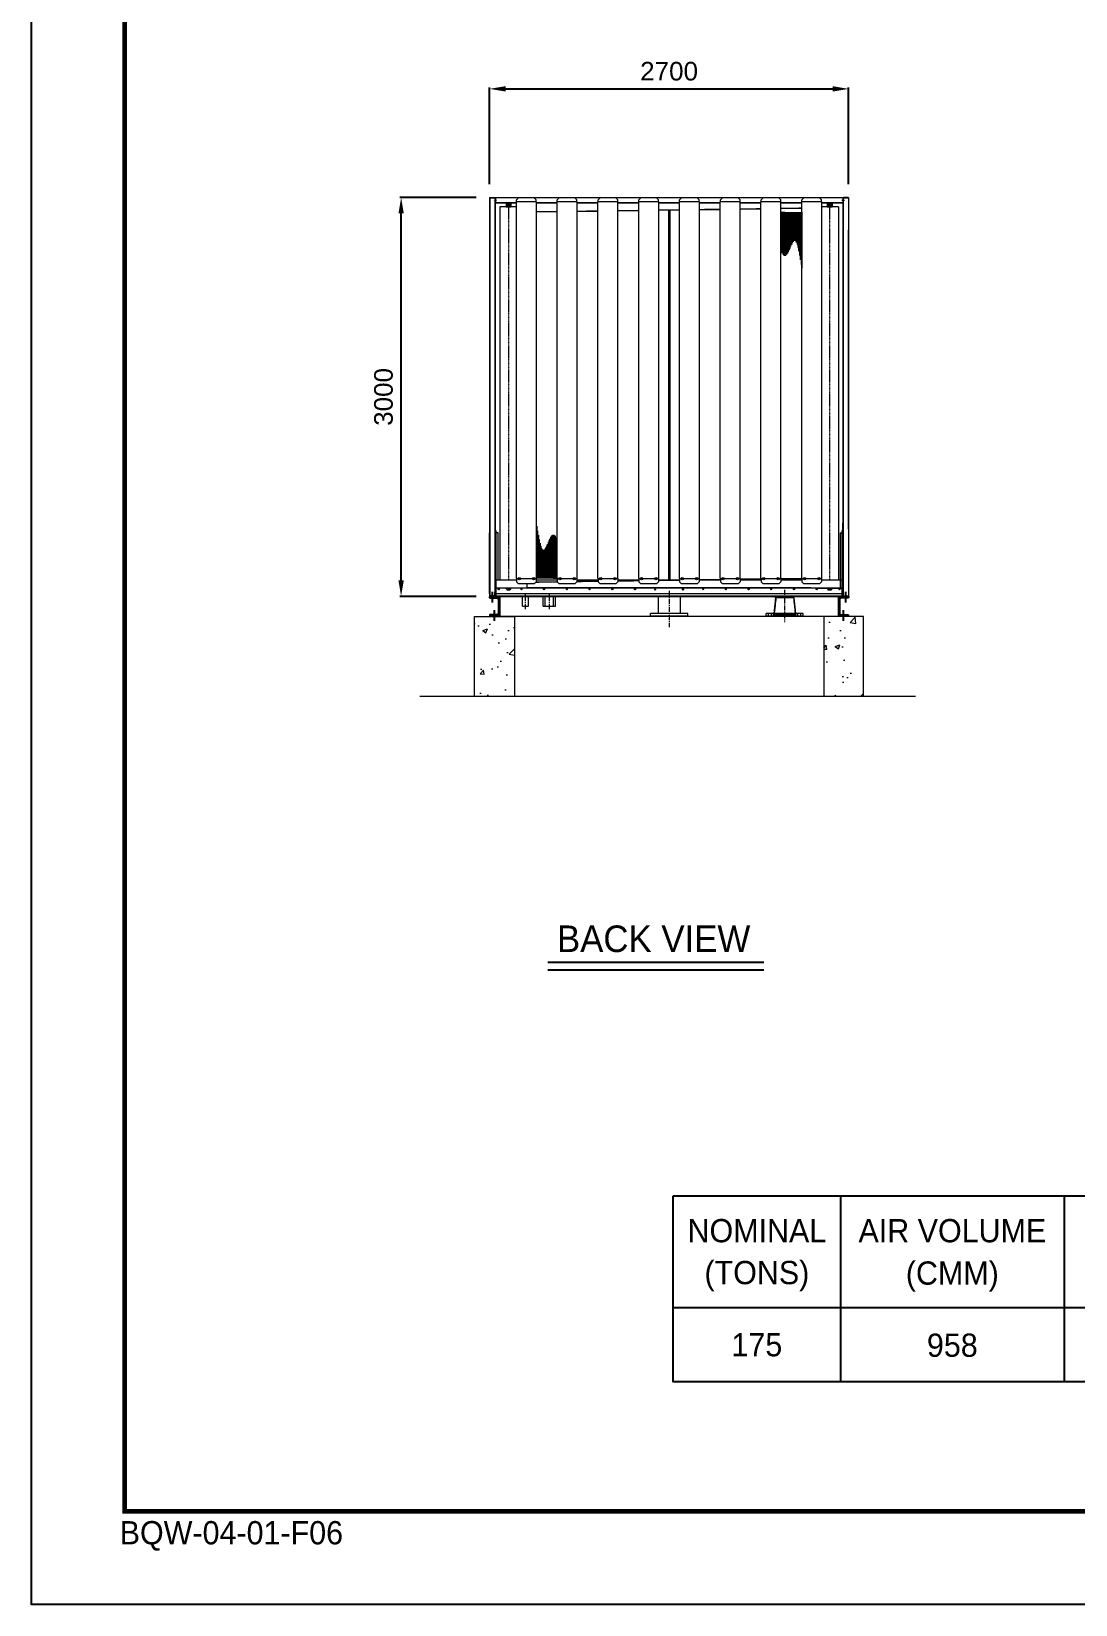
# Model space of a CAD drawing. Header units: millimetres. Extents: x -662372 to 32037, y -140374 to 23117.
# Drawn here: x 2629 to 10480, y 2322 to 14154 of the extents above; entities that cross this region are included whole.
import ezdxf
from ezdxf.enums import TextEntityAlignment as Align

# ---------------------------------------------------------------- set-up
doc = ezdxf.new("R2010")
doc.units = ezdxf.units.MM
for name, pattern in [('CENTER', [2, 1.25, -0.25, 0.25, -0.25]), ('CENTERX2', [4, 2.5, -0.5, 0.5, -0.5]), ('DASHED', [15, 12, -3]), ('HIDDEN', [0.375, 0.25, -0.125])]:
    doc.linetypes.add(name, pattern=pattern)
for name, color, linetype in [('center', 1, 'CENTER'), ('냉각탑_box', 1, 'Continuous'), ('냉각탑_form', 1, 'Continuous'), ('냉각탑_text', 3, 'Continuous'), ('냉각탑_기초', 23, 'Continuous')]:
    doc.layers.add(name, color=color, linetype=linetype)
doc.styles.get("Standard").update_dxf_attribs({"font": 'arial.ttf'})
doc.styles.add('돋움', font='Dotum.ttf')
doc.dimstyles.new('1.40', dxfattribs={"dimscale": 20, "dimtxt": 1.5, "dimasz": 1, "dimexe": 0.5, "dimexo": 0.5, "dimgap": 0.5, "dimtad": 1, "dimdec": 0, "dimzin": 0, "dimdsep": 46, "dimtxsty": 'Standard', "dimcen": 0, "dimclrd": 2, "dimclre": 2, "dimclrt": 3, "dimadec": 0, "dimazin": 0, "dimtfac": 1, "dimtdec": 0, "dimtmove": 0, "dimatfit": 0, "dimfxl": 1, "dimtolj": 1, "dimtzin": 0, "dimlwd": -1, "dimlwe": -1, "dimarcsym": 0})

# ---------------------------------------------------------------- blocks, each defined once
blk = doc.blocks.new('*D216')
at = {"color": 2, "transparency": 16777216}
for p, q in [((5974, 12905), (5399, 12905)), ((5409, 10025), (5409, 12785)), ((5974, 9905), (5399, 9905))]:
    blk.add_line(p, q, dxfattribs=at)
for points in [[(5389, 12785), (5429, 12785), (5409, 12905)], [(5389, 10025), (5429, 10025), (5409, 9905)]]:
    blk.add_solid(points, dxfattribs=at)
at = {"layer": 'Defpoints', "color": 0, "transparency": 16777216}
for p in [(5409, 12905), (6074, 12905), (6074, 9905)]:
    blk.add_point(p, dxfattribs=at)
at = {"color": 3, "lineweight": 5, "transparency": 16777216, "insert": (5277, 11405), "char_height": 140, "attachment_point": 5, "rotation": 90}
blk.add_mtext('\\A1;3000', dxfattribs=at)
blk = doc.blocks.new('*D217')
at = {"color": 2, "transparency": 16777216}
for p, q in [((6074, 13005), (6074, 13732)), ((8774, 13005), (8774, 13732)), ((6194, 13722), (8654, 13722))]:
    blk.add_line(p, q, dxfattribs=at)
for points in [[(6194, 13742), (6194, 13702), (6074, 13722)], [(8654, 13742), (8654, 13702), (8774, 13722)]]:
    blk.add_solid(points, dxfattribs=at)
at = {"layer": 'Defpoints', "color": 0, "transparency": 16777216}
for p in [(8774, 13722), (6074, 12905), (8774, 12905)]:
    blk.add_point(p, dxfattribs=at)
at = {"color": 3, "lineweight": 5, "transparency": 16777216, "insert": (7424, 13854), "char_height": 140, "attachment_point": 5}
blk.add_mtext('\\A1;2700', dxfattribs=at)
blk = doc.blocks.new('3')
at = {"lineweight": 20}
for p, q in [((6074, 12905), (6074, 9905)), ((6074, 12905), (8774, 12905)), ((6076, 12903), (6076, 9907)), ((6076, 12903), (6114, 12903)), ((6114, 12903), (6114, 12875)), ((6116, 9905), (6116, 12905)), ((8730, 12903), (6118, 12903)), ((6118, 12903), (6118, 12867)), ((6277, 12887), (6292, 12902)), ((6410, 12902), (6292, 12902)), ((6425, 12887), (6410, 12902)), ((6583, 12887), (6598, 12902)), ((6716, 12902), (6598, 12902)), ((6731, 12887), (6716, 12902)), ((6890, 12887), (6905, 12902)), ((7023, 12902), (6905, 12902)), ((7038, 12887), (7023, 12902)), ((7197, 12887), (7212, 12902)), ((7330, 12902), (7212, 12902)), ((7345, 12887), (7330, 12902)), ((7503, 12887), (7518, 12902)), ((7636, 12902), (7518, 12902)), ((7651, 12887), (7636, 12902)), ((7810, 12887), (7825, 12902)), ((7943, 12902), (7825, 12902)), ((7958, 12887), (7943, 12902)), ((8116, 12887), (8131, 12902)), ((8249, 12902), (8131, 12902)), ((8264, 12887), (8249, 12902)), ((8423, 12887), (8438, 12902)), ((8556, 12902), (8438, 12902)), ((8571, 12887), (8556, 12902)), ((8730, 12903), (8730, 12867)), ((8732, 12905), (8732, 9905)), ((8772, 12903), (8734, 12903)), ((8734, 12903), (8734, 12875)), ((8772, 12903), (8772, 9907)), ((8774, 12905), (8774, 9905)), ((6116, 12875), (6114, 12875)), ((6116, 12865), (6276, 12865)), ((6118, 12867), (6143, 12867)), ((6143, 12867), (6143, 12865)), ((6151, 12836), (6151, 10030)), ((6276, 12836), (6151, 12836)), ((6277, 12872), (6277, 12887)), ((6425, 12872), (6425, 12887)), ((6426, 12865), (6582, 12865)), ((6582, 12796), (6426, 12794)), ((6583, 12872), (6583, 12887)), ((6731, 12872), (6731, 12887)), ((6732, 12865), (6889, 12865)), ((6889, 12800), (6732, 12798)), ((6890, 12872), (6890, 12887)), ((7038, 12872), (7038, 12887)), ((7039, 12865), (7196, 12865)), ((7196, 12804), (7039, 12802)), ((7197, 12872), (7197, 12887)), ((7345, 12872), (7345, 12887)), ((7346, 12865), (7502, 12865)), ((7502, 12809), (7346, 12807)), ((7419, 12808), (7419, 10026)), ((7429, 12808), (7429, 10026)), ((7503, 12872), (7503, 12887)), ((7651, 12872), (7651, 12887)), ((7652, 12865), (7809, 12865)), ((7809, 12813), (7652, 12811)), ((7810, 12872), (7810, 12887)), ((7958, 12872), (7958, 12887)), ((7959, 12865), (8115, 12865)), ((8115, 12817), (7959, 12815)), ((8116, 12872), (8116, 12887)), ((8264, 12872), (8264, 12887)), ((8265, 12865), (8422, 12865)), ((8422, 12822), (8265, 12819)), ((8423, 12872), (8423, 12887)), ((8571, 12872), (8571, 12887)), ((8572, 12865), (8732, 12865)), ((8697, 12836), (8572, 12836)), ((8710, 12867), (8710, 12865)), ((6116, 10030), (6277, 10030)), ((6116, 9970), (8732, 9970)), ((6276, 10039), (6426, 10039)), ((6277, 10039), (6277, 10015)), ((6277, 10015), (6292, 10000)), ((6410, 10000), (6292, 10000)), ((6354, 9967), (6314, 9967)), ((6356, 9969), (6354, 9969)), ((6356, 9967), (6356, 10000)), ((8492, 9967), (6356, 9967)), ((6425, 10015), (6410, 10000)), ((6584, 10015), (6423, 10012)), ((6425, 10039), (6425, 10015)), ((6425, 10030), (6583, 10030)), ((6582, 10039), (6732, 10039)), ((6583, 10039), (6583, 10015)), ((6583, 10015), (6598, 10000)), ((6716, 10000), (6598, 10000)), ((6731, 10015), (6716, 10000)), ((6731, 10039), (6731, 10015)), ((6731, 10030), (6890, 10030)), ((6890, 10019), (6731, 10017)), ((6889, 10039), (7039, 10039)), ((6890, 10039), (6890, 10015)), ((6890, 10015), (6905, 10000)), ((7023, 10000), (6905, 10000)), ((7038, 10015), (7023, 10000)), ((7038, 10039), (7038, 10015)), ((7038, 10030), (7197, 10030)), ((7197, 10023), (7038, 10021)), ((7196, 10039), (7346, 10039)), ((7197, 10039), (7197, 10015)), ((7197, 10015), (7212, 10000)), ((7330, 10000), (7212, 10000)), ((7345, 10015), (7330, 10000)), ((7345, 10039), (7345, 10015)), ((7345, 10030), (7503, 10030)), ((7503, 10027), (7345, 10025)), ((7502, 10039), (7652, 10039)), ((7503, 10039), (7503, 10015)), ((7503, 10015), (7518, 10000)), ((7636, 10000), (7518, 10000)), ((7651, 10015), (7636, 10000)), ((7651, 10039), (7651, 10015)), ((7810, 10032), (7651, 10030)), ((7651, 10030), (7810, 10030)), ((7809, 10039), (7959, 10039)), ((7810, 10039), (7810, 10015)), ((7810, 10015), (7825, 10000)), ((7943, 10000), (7825, 10000)), ((7958, 10015), (7943, 10000)), ((7958, 10039), (7958, 10015)), ((8116, 10036), (7958, 10034)), ((7958, 10030), (8116, 10030)), ((8115, 10039), (8265, 10039)), ((8116, 10039), (8116, 10015)), ((8116, 10015), (8131, 10000)), ((8249, 10000), (8131, 10000)), ((8264, 10015), (8249, 10000)), ((8422, 10040), (8264, 10038)), ((8264, 10039), (8264, 10015)), ((8264, 10030), (8423, 10030)), ((8422, 10039), (8572, 10039)), ((8423, 10039), (8423, 10015)), ((8423, 10015), (8438, 10000)), ((8556, 10000), (8438, 10000)), ((8492, 9969), (8494, 9969)), ((8494, 10039), (8494, 10039)), ((8534, 9967), (8494, 9967)), ((8571, 10015), (8556, 10000)), ((8571, 10039), (8571, 10015)), ((8571, 10030), (8730, 10030)), ((6074, 9905), (6116, 9905)), ((6076, 9907), (6114, 9907)), ((6114, 9907), (6114, 9935)), ((6114, 9935), (6116, 9935)), ((8699, 9905), (8774, 9905)), ((8732, 9935), (8734, 9935)), ((8734, 9907), (8734, 9935)), ((8772, 9907), (8734, 9907))]:
    blk.add_line(p, q, dxfattribs=at)
at = {"color": 7, "lineweight": 20, "ltscale": 0.129444}
for p, q in [((6116, 12901), (6116, 12668)), ((8732, 12668), (8732, 12901))]:
    blk.add_line(p, q, dxfattribs=at)
at = {"color": 7, "lineweight": 20}
for p, q in [((6121, 12905), (8726, 12905)), ((6118, 10401), (6118, 12865)), ((6276, 12865), (6121, 12865)), ((6582, 12865), (6426, 12865)), ((6889, 12865), (6732, 12865)), ((7196, 12865), (7039, 12865)), ((7809, 12865), (7652, 12865)), ((8115, 12865), (7959, 12865)), ((8422, 12865), (8265, 12865)), ((8726, 12865), (8572, 12865)), ((8730, 12865), (8730, 10456)), ((6074, 12668), (6074, 10401)), ((8732, 10410), (8732, 12660)), ((8774, 10410), (8774, 12660)), ((8726, 9925), (6121, 9925)), ((6121, 9908), (8726, 9908)), ((6121, 9905), (8226, 9905)), ((6121, 9905), (8726, 9905)), ((6321, 9830), (6367, 9830)), ((6478, 9830), (6570, 9830))]:
    blk.add_line(p, q, dxfattribs=at)
at = {"color": 7, "lineweight": 20, "ltscale": 0.019444}
for p, q in [((8770, 12905), (8735, 12905)), ((8735, 12903), (8770, 12903)), ((6077, 9908), (6112, 9908)), ((6077, 9907), (6112, 9907)), ((6077, 9905), (6112, 9905)), ((6077, 9905), (6112, 9905)), ((8770, 9907), (8735, 9907)), ((8770, 9905), (8735, 9905))]:
    blk.add_line(p, q, dxfattribs=at)
at = {"color": 7, "lineweight": 20, "ltscale": 0.108889}
blk.add_line((6074, 12883), (6074, 12687), dxfattribs=at)
at = {"lineweight": 20, "ltscale": 30}
for p, q in [((6198, 12865), (6198, 12836)), ((6198, 12836), (6234, 12836)), ((6207, 12865), (6207, 12836)), ((6225, 12865), (6225, 12836)), ((6234, 12865), (6234, 12836)), ((8613, 12865), (8613, 12836)), ((8613, 12836), (8649, 12836)), ((8622, 12865), (8622, 12836)), ((8640, 12865), (8640, 12836)), ((8649, 12865), (8649, 12836)), ((6198, 9961), (6198, 9967)), ((6203, 9960), (6203, 9953)), ((6203, 9953), (6230, 9953)), ((6207, 9961), (6207, 9967)), ((6225, 9961), (6225, 9967)), ((6230, 9960), (6230, 9953)), ((6234, 9961), (6234, 9967)), ((8613, 9961), (8613, 9967)), ((8618, 9960), (8618, 9953)), ((8618, 9953), (8645, 9953)), ((8622, 9961), (8622, 9967)), ((8640, 9961), (8640, 9967)), ((8645, 9960), (8645, 9953)), ((8649, 9961), (8649, 9967))]:
    blk.add_line(p, q, dxfattribs=at)
at = {"color": 1, "linetype": 'CENTER', "lineweight": 20, "ltscale": 100}
for p, q in [((6216, 12865), (6216, 12829)), ((8631, 12865), (8631, 12829)), ((6216, 9948), (6216, 9967)), ((8631, 9948), (8631, 9967))]:
    blk.add_line(p, q, dxfattribs=at)
at = {"color": 1, "linetype": 'CENTER', "lineweight": 20}
for p, q in [((6216, 12836), (6216, 10030)), ((8631, 12836), (8631, 10030))]:
    blk.add_line(p, q, dxfattribs=at)
at = {"color": 0, "lineweight": 20}
for p, q in [((6426, 12872), (6276, 12872)), ((6276, 10039), (6276, 12872)), ((6426, 10039), (6426, 12872)), ((6732, 12872), (6582, 12872)), ((6582, 10039), (6582, 12872)), ((6732, 10039), (6732, 12872)), ((7039, 12872), (6889, 12872)), ((6889, 10039), (6889, 12872)), ((7039, 10039), (7039, 12872)), ((7346, 12872), (7196, 12872)), ((7196, 10039), (7196, 12872)), ((7346, 10039), (7346, 12872)), ((7652, 12872), (7502, 12872)), ((7502, 10039), (7502, 12872)), ((7652, 10039), (7652, 12872)), ((7959, 12872), (7809, 12872)), ((7809, 10039), (7809, 12872)), ((7959, 10039), (7959, 12872)), ((8265, 12872), (8115, 12872)), ((8115, 10039), (8115, 12872)), ((8265, 10039), (8265, 12872)), ((8572, 12872), (8422, 12872)), ((8422, 10039), (8422, 12872)), ((8572, 10039), (8572, 12872)), ((8697, 12836), (8697, 10030)), ((8710, 12867), (8730, 12867)), ((8734, 12875), (8732, 12875)), ((6314, 9967), (6121, 9967)), ((8534, 9967), (8726, 9967)), ((6074, 9905), (8699, 9905))]:
    blk.add_line(p, q, dxfattribs=at)
at = {"color": 6, "linetype": 'HIDDEN', "lineweight": 20, "ltscale": 10}
for p, q in [((6582, 12865), (6426, 12865)), ((6582, 12798), (6426, 12796)), ((6889, 12865), (6732, 12865)), ((6889, 12802), (6732, 12800)), ((7196, 12865), (7039, 12865)), ((7196, 12806), (7039, 12804)), ((7502, 12865), (7346, 12865)), ((7502, 12811), (7346, 12809)), ((7809, 12865), (7652, 12865)), ((7809, 12815), (7652, 12813)), ((8115, 12865), (7959, 12865)), ((8115, 12819), (7959, 12817)), ((8422, 12865), (8265, 12865)), ((8422, 12824), (8265, 12821)), ((8492, 9969), (6356, 9969)), ((6586, 10013), (6421, 10010)), ((6890, 10017), (6731, 10015)), ((7197, 10021), (7038, 10019)), ((7503, 10025), (7345, 10023)), ((7810, 10030), (7651, 10028)), ((8116, 10034), (7958, 10032)), ((8423, 10038), (8264, 10036))]:
    blk.add_line(p, q, dxfattribs=at)
at = {"color": 7, "lineweight": 20, "ltscale": 0.215672}
blk.add_line((7502, 12865), (7346, 12865), dxfattribs=at)
at = {"color": 5, "lineweight": 20, "ltscale": 30}
for p, q in [((8266, 12796), (8266, 12498)), ((8272, 12796), (8272, 12486)), ((8278, 12796), (8278, 12477)), ((8284, 12796), (8284, 12470)), ((8290, 12796), (8290, 12467)), ((8296, 12795), (8296, 12467)), ((8302, 12795), (8302, 12470)), ((8308, 12795), (8308, 12476)), ((8314, 12795), (8314, 12485)), ((8320, 12795), (8320, 12496)), ((8326, 12795), (8326, 12509)), ((8332, 12795), (8332, 12522)), ((8338, 12795), (8338, 12536)), ((8344, 12795), (8344, 12549)), ((8350, 12795), (8350, 12561)), ((8356, 12795), (8356, 12571)), ((8362, 12795), (8362, 12578)), ((8368, 12794), (8368, 12580)), ((8374, 12794), (8374, 12576)), ((8380, 12794), (8380, 12567)), ((8386, 12794), (8386, 12551)), ((8392, 12794), (8392, 12529)), ((8398, 12794), (8398, 12502)), ((8404, 12794), (8404, 12469)), ((8410, 12794), (8410, 12435)), ((8416, 12794), (8416, 12402)), ((8422, 12794), (8422, 12374)), ((6426, 10040), (6426, 10460)), ((6432, 10040), (6432, 10432)), ((6438, 10040), (6438, 10399)), ((6444, 10040), (6444, 10365)), ((6450, 10040), (6450, 10332)), ((6456, 10040), (6456, 10305)), ((6510, 10039), (6510, 10298)), ((6516, 10039), (6516, 10312)), ((6522, 10039), (6522, 10325)), ((6528, 10039), (6528, 10338)), ((6534, 10039), (6534, 10349)), ((6540, 10039), (6540, 10358)), ((6546, 10039), (6546, 10364)), ((6552, 10039), (6552, 10367)), ((6558, 10038), (6558, 10367)), ((6564, 10038), (6564, 10364)), ((6570, 10038), (6570, 10357)), ((6576, 10038), (6576, 10348)), ((6582, 10038), (6582, 10336)), ((6462, 10040), (6462, 10283)), ((6468, 10040), (6468, 10267)), ((6474, 10040), (6474, 10258)), ((6480, 10040), (6480, 10254)), ((6486, 10039), (6486, 10256)), ((6492, 10039), (6492, 10263)), ((6498, 10039), (6498, 10273)), ((6504, 10039), (6504, 10285))]:
    blk.add_line(p, q, dxfattribs=at)
at = {"color": 7, "lineweight": 20, "ltscale": 0.010555}
blk.add_line((8730, 10437), (8730, 10456), dxfattribs=at)
at = {"color": 7, "lineweight": 20, "ltscale": 0.014722}
blk.add_line((8730, 10410), (8730, 10437), dxfattribs=at)
at = {"color": 7, "lineweight": 20, "ltscale": 0.253333}
for p, q in [((6074, 9927), (6074, 10383)), ((6118, 10383), (6118, 9927)), ((6121, 10383), (6121, 9927)), ((8726, 9927), (8726, 10383)), ((8730, 9927), (8730, 10383)), ((8774, 10383), (8774, 9927))]:
    blk.add_line(p, q, dxfattribs=at)
at = {"color": 7, "lineweight": 20, "ltscale": 0.273889}
for p, q in [((6116, 10401), (6116, 9908)), ((8732, 9908), (8732, 10401))]:
    blk.add_line(p, q, dxfattribs=at)
at = {"color": 7, "lineweight": 20, "ltscale": 0.001111}
for p, q in [((6118, 10336), (6116, 10336)), ((6118, 10401), (6120, 10401)), ((8730, 10401), (8728, 10401)), ((8730, 10375), (8732, 10375)), ((8732, 10375), (8730, 10375)), ((6116, 10231), (6118, 10231)), ((6118, 10181), (6116, 10181)), ((8732, 10115), (8730, 10115)), ((8730, 10055), (8732, 10055)), ((8730, 10051), (8732, 10051)), ((8730, 10050), (8732, 10050)), ((8732, 10050), (8730, 10050)), ((6076, 9925), (6074, 9925)), ((6118, 9908), (6120, 9908)), ((6121, 9927), (6121, 9925)), ((8728, 9908), (8730, 9908))]:
    blk.add_line(p, q, dxfattribs=at)
at = {"color": 7, "lineweight": 20, "ltscale": 0.058333}
blk.add_line((6116, 10336), (6116, 10231), dxfattribs=at)
at = {"color": 7, "lineweight": 20, "ltscale": 0.010278}
for p, q in [((6118, 10401), (6118, 10383)), ((6118, 10383), (6118, 10401)), ((6120, 10401), (6120, 10383)), ((6121, 10383), (6121, 10401)), ((8726, 10383), (8726, 10401)), ((8728, 10401), (8728, 10383)), ((8730, 10383), (8730, 10401)), ((6077, 9908), (6077, 9927)), ((6118, 9927), (6118, 9908)), ((6120, 9908), (6120, 9927)), ((8726, 9908), (8726, 9927)), ((8730, 9908), (8730, 9927))]:
    blk.add_line(p, q, dxfattribs=at)
at = {"color": 7, "lineweight": 20, "ltscale": 0.001944}
for p, q in [((6118, 10383), (6121, 10383)), ((6118, 10383), (6121, 10383)), ((8730, 10383), (8726, 10383)), ((6077, 9927), (6074, 9927)), ((6112, 9908), (6116, 9908)), ((6118, 9927), (6121, 9927)), ((6121, 9905), (6121, 9908)), ((8726, 9905), (8726, 9908))]:
    blk.add_line(p, q, dxfattribs=at)
at = {"color": 7, "lineweight": 20, "ltscale": 0.000833333}
for p, q in [((6121, 10401), (6120, 10401)), ((8726, 10401), (8728, 10401)), ((6121, 9908), (6120, 9908)), ((8726, 9908), (8728, 9908))]:
    blk.add_line(p, q, dxfattribs=at)
at = {"color": 7, "lineweight": 20, "ltscale": 0.009167}
for p, q in [((6121, 10385), (6121, 10401)), ((6138, 10383), (6121, 10383)), ((8710, 10383), (8726, 10383)), ((8726, 10385), (8726, 10401)), ((6074, 9925), (6074, 9908)), ((6076, 9925), (6076, 9908)), ((6121, 9925), (6121, 9908)), ((8726, 9925), (8726, 9908))]:
    blk.add_line(p, q, dxfattribs=at)
at = {"color": 7, "lineweight": 20, "ltscale": 0.230744}
for p, q in [((6138, 10030), (6138, 10383)), ((8710, 10383), (8710, 9967))]:
    blk.add_line(p, q, dxfattribs=at)
at = {"color": 7, "lineweight": 20, "ltscale": 0.005}
blk.add_line((8730, 10401), (8730, 10410), dxfattribs=at)
at = {"color": 7, "lineweight": 20, "ltscale": 0.004726}
blk.add_line((8732, 10401), (8732, 10410), dxfattribs=at)
at = {"color": 1, "linetype": 'CENTERX2', "ltscale": 50}
for p, q in [((6095, 9860), (6095, 9940)), ((8753, 9860), (8753, 9940)), ((6111, 9720), (6111, 9800)), ((8736, 9720), (8736, 9800))]:
    blk.add_line(p, q, dxfattribs=at)
at = {"color": 7, "lineweight": 25, "ltscale": 0.008333}
for p, q in [((6074, 9905), (6074, 9895)), ((8774, 9905), (8774, 9895))]:
    blk.add_line(p, q, dxfattribs=at)
at = {"color": 7, "lineweight": 25, "ltscale": 0.125}
for p, q in [((6149, 9905), (6074, 9905)), ((8699, 9905), (8774, 9905)), ((6074, 9755), (6149, 9755)), ((8774, 9755), (8699, 9755))]:
    blk.add_line(p, q, dxfattribs=at)
at = {"color": 7, "lineweight": 25, "ltscale": 0.05125}
for p, q in [((6074, 9895), (6132, 9895)), ((8774, 9895), (8715, 9895)), ((6132, 9765), (6074, 9765)), ((8715, 9765), (8774, 9765))]:
    blk.add_line(p, q, dxfattribs=at)
at = {"color": 7, "lineweight": 20, "ltscale": 0.000666671}
blk.add_line((6076, 9925), (6077, 9925), dxfattribs=at)
at = {"color": 7, "lineweight": 20, "ltscale": 0.0085}
blk.add_line((6077, 9909), (6077, 9925), dxfattribs=at)
at = {"color": 7, "lineweight": 20, "ltscale": 0.019594}
blk.add_line((6114, 9908), (6079, 9908), dxfattribs=at)
for p, q in [((6084, 9895), (6084, 9905)), ((6106, 9895), (6106, 9905)), ((8742, 9895), (8742, 9905)), ((8764, 9895), (8764, 9905)), ((6100, 9755), (6100, 9765)), ((6122, 9755), (6122, 9765)), ((8725, 9755), (8725, 9765)), ((8747, 9755), (8747, 9765))]:
    blk.add_line(p, q)
at = {"color": 7, "lineweight": 20, "ltscale": 0.004971}
blk.add_line((6112, 9905), (6121, 9905), dxfattribs=at)
at = {"color": 7, "lineweight": 20, "ltscale": 0.001112}
blk.add_line((6116, 9909), (6118, 9909), dxfattribs=at)
at = {"color": 7, "lineweight": 20, "ltscale": 0.003063}
for p, q in [((6121, 9908), (6116, 9908)), ((8726, 9908), (8732, 9908))]:
    blk.add_line(p, q, dxfattribs=at)
at = {"color": 7, "lineweight": 25, "ltscale": 0.091667}
for p, q in [((6142, 9885), (6142, 9775)), ((8705, 9885), (8705, 9775))]:
    blk.add_line(p, q, dxfattribs=at)
at = {"ltscale": 25}
for p, q in [((6149, 9905), (6149, 9755)), ((8699, 9905), (8699, 9755))]:
    blk.add_line(p, q, dxfattribs=at)
at = {"lineweight": 5}
for p, q in [((6321, 9830), (6321, 9905)), ((6367, 9830), (6367, 9905)), ((6478, 9830), (6478, 9905)), ((6491, 9830), (6491, 9905)), ((6556, 9830), (6556, 9905)), ((6570, 9830), (6570, 9905)), ((6149, 9755), (8699, 9755))]:
    blk.add_line(p, q, dxfattribs=at)
at = {"color": 7, "lineweight": 20, "ltscale": 0.071111}
for p, q in [((7341, 9905), (7341, 9777)), ((7506, 9905), (7506, 9777))]:
    blk.add_line(p, q, dxfattribs=at)
at = {"color": 7, "lineweight": 13}
for p, q in [((8224, 9894), (8212, 9777)), ((8224, 9899), (8224, 9905)), ((8363, 9899), (8232, 9899)), ((8363, 9894), (8232, 9894)), ((8363, 9899), (8363, 9905)), ((8363, 9894), (8375, 9777)), ((8433, 9777), (8153, 9777)), ((8433, 9755), (8153, 9755))]:
    blk.add_line(p, q, dxfattribs=at)
at = {"color": 7, "linetype": 'DASHED', "lineweight": 13}
for p, q in [((8227, 9894), (8214, 9765)), ((8355, 9894), (8224, 9894)), ((8226, 9899), (8226, 9905)), ((8360, 9894), (8227, 9894)), ((8360, 9894), (8373, 9765)), ((8361, 9899), (8361, 9905)), ((8376, 9765), (8211, 9765)), ((8363, 9765), (8214, 9765)), ((8376, 9760), (8221, 9760)), ((8373, 9765), (8224, 9765))]:
    blk.add_line(p, q, dxfattribs=at)
at = {"color": 7, "lineweight": 13, "ltscale": 0.436875}
for p, q in [((8293, 9899), (8224, 9899)), ((8363, 9899), (8293, 9899))]:
    blk.add_line(p, q, dxfattribs=at)
at = {"color": 7, "lineweight": 13, "ltscale": 0.053443}
for p, q in [((8232, 9899), (8224, 9899)), ((8232, 9894), (8224, 9894))]:
    blk.add_line(p, q, dxfattribs=at)
at = {"color": 7, "lineweight": 13, "ltscale": 0.03125}
for p, q in [((8224, 9894), (8224, 9899)), ((8363, 9894), (8363, 9899))]:
    blk.add_line(p, q, dxfattribs=at)
at = {"color": 7, "linetype": 'DASHED', "lineweight": 13, "ltscale": 0.032169}
for p, q in [((8227, 9894), (8227, 9899)), ((8360, 9894), (8360, 9899))]:
    blk.add_line(p, q, dxfattribs=at)
at = {"color": 7, "linetype": 'DASHED', "lineweight": 13, "ltscale": 0.053443}
blk.add_line((8363, 9894), (8355, 9894), dxfattribs=at)
at = {"color": 7, "lineweight": 20, "ltscale": 0.00111}
blk.add_line((8730, 9909), (8732, 9909), dxfattribs=at)
at = {"color": 7, "lineweight": 20, "ltscale": 0.004417}
blk.add_line((8774, 9935), (8774, 9927), dxfattribs=at)
at = {"color": 7, "lineweight": 15, "ltscale": 0.0625}
for p, q in [((6074, 9765), (6074, 9755)), ((8774, 9765), (8774, 9755))]:
    blk.add_line(p, q, dxfattribs=at)
at = {"color": 7, "lineweight": 20, "ltscale": 0.149635}
for p, q in [((7553, 9777), (7284, 9777)), ((7553, 9755), (7284, 9755))]:
    blk.add_line(p, q, dxfattribs=at)
at = {"color": 7, "lineweight": 20, "ltscale": 0.012222}
for p, q in [((7284, 9755), (7284, 9777)), ((7564, 9755), (7564, 9777))]:
    blk.add_line(p, q, dxfattribs=at)
at = {"color": 7, "lineweight": 20, "ltscale": 0.00592}
for p, q in [((7564, 9777), (7553, 9777)), ((7564, 9755), (7553, 9755))]:
    blk.add_line(p, q, dxfattribs=at)
at = {"color": 7, "lineweight": 13, "ltscale": 0.1375}
for p, q in [((8153, 9755), (8153, 9777)), ((8433, 9755), (8433, 9777))]:
    blk.add_line(p, q, dxfattribs=at)
at = {"color": 7, "linetype": 'DASHED', "lineweight": 13, "ltscale": 0.1375}
for p, q in [((8172, 9755), (8172, 9777)), ((8194, 9755), (8194, 9777)), ((8210, 9755), (8210, 9777)), ((8237, 9755), (8237, 9777)), ((8259, 9755), (8259, 9777)), ((8328, 9755), (8328, 9777)), ((8350, 9755), (8350, 9777)), ((8376, 9755), (8376, 9777)), ((8393, 9755), (8393, 9777)), ((8415, 9755), (8415, 9777))]:
    blk.add_line(p, q, dxfattribs=at)
at = {"color": 7, "linetype": 'DASHED', "lineweight": 13, "ltscale": 0.075362}
for p, q in [((8212, 9777), (8211, 9765)), ((8375, 9777), (8376, 9765))]:
    blk.add_line(p, q, dxfattribs=at)
at = {"color": 7, "linetype": 'DASHED', "lineweight": 13, "ltscale": 0.03125}
for p, q in [((8211, 9760), (8211, 9765)), ((8376, 9760), (8376, 9765))]:
    blk.add_line(p, q, dxfattribs=at)
at = {"color": 7, "linetype": 'DASHED', "lineweight": 13, "ltscale": 0.063198}
blk.add_line((8221, 9760), (8211, 9760), dxfattribs=at)
at = {"color": 7, "linetype": 'DASHED', "lineweight": 13, "ltscale": 0.030331}
for p, q in [((8214, 9760), (8214, 9765)), ((8373, 9760), (8373, 9765))]:
    blk.add_line(p, q, dxfattribs=at)
at = {"color": 7, "lineweight": 20}
for centre, radius in [((6143, 9959), 4.5), ((6143, 9959), 3), ((6314, 9959), 4.5), ((6314, 9959), 3), ((6484, 9959), 4.5), ((6484, 9959), 3), ((6655, 9959), 4.5), ((6655, 9959), 3), ((6826, 9959), 4.5), ((6826, 9959), 3), ((6997, 9959), 4.5), ((6997, 9959), 3), ((7168, 9959), 4.5), ((7319, 9957), 4.5), ((7529, 9957), 4.5), ((7680, 9959), 4.5), ((7851, 9959), 4.5), ((7851, 9959), 3), ((8022, 9959), 4.5), ((8022, 9959), 3), ((8192, 9959), 4.5), ((8192, 9959), 3), ((8363, 9959), 4.5), ((8363, 9959), 3), ((8534, 9959), 4.5), ((8534, 9959), 3), ((8705, 9959), 4.5), ((8705, 9959), 3)]:
    blk.add_circle(centre, radius, dxfattribs=at)
at = {"lineweight": 20}
for centre in [(6297, 10039), (6405, 10039), (6603, 10039), (6711, 10039), (6910, 10039), (7018, 10039), (7217, 10039), (7325, 10039), (7523, 10039), (7631, 10039), (7830, 10039), (7938, 10039), (8136, 10039), (8244, 10039), (8443, 10039), (8551, 10039)]:
    blk.add_circle(centre, 9, dxfattribs=at)
at = {"color": 7, "lineweight": 20}
for centre, radius, start, end in [((6983, 12901), 3.5, 89.1189, 90), ((6992, 12901), 3.5, 90, 90.8811), ((7855, 12901), 3.5, 89.1189, 90), ((7864, 12901), 3.5, 90, 90.8811), ((8726, 11912), 3.5, 0, 0.5318), ((6077, 9908), 3.5, 180, 270), ((6077, 9908), 1.5, 180, 270), ((6079, 9909), 1.5, 180, 216.8695), ((6079, 9909), 1.5, 233.13, 270), ((6112, 9908), 3.5, 270, 0), ((6112, 9908), 1.5, 270, 0)]:
    blk.add_arc(centre, radius, start, end, dxfattribs=at)
at = {"color": 7, "lineweight": 25}
for centre, start, end in [((6132, 9885), 0, 90), ((8715, 9885), 90, 180), ((6132, 9775), 270, 0), ((8715, 9775), 180, 270)]:
    blk.add_arc(centre, 10, start, end, dxfattribs=at)
at = {"color": 7, "lineweight": 20}
for centre, major_axis, ratio, start_param, end_param in [((8726, 10081), (3.5, 0), 0.999985, 6.283185, 6.297404), ((8726, 10076), (3.5, 0), 0.999985, 6.283185, 6.293671), ((8726, 10076), (-3.5, 0), 0.999966, 3.141593, 3.152037), ((8726, 10071), (-3.5, 0), 0.999966, 3.141593, 3.1558), ((8726, 10044), (3.5, 0), 0.999985, 6.267899, 6.283185), ((8726, 10041), (3.5, 0), 0.999985, 6.279226, 6.283185), ((8726, 10037), (3.5, 0), 0.999966, 6.279216, 6.283185)]:
    blk.add_ellipse(centre, major_axis=major_axis, ratio=ratio, start_param=start_param, end_param=end_param, dxfattribs=at)
at = {"lineweight": 20, "ltscale": 30, "extrusion": (0, 0, -1)}
for centre in [(6203, 9961), (6212, 9961), (6221, 9961), (6230, 9961), (8618, 9961), (8627, 9961), (8636, 9961), (8645, 9961)]:
    blk.add_ellipse(centre, major_axis=(-4.5, 0), ratio=0.200221, start_param=3.141593, end_param=6.283185, dxfattribs=at)
at = {"layer": 'center', "lineweight": 20}
for p, q in [((6106, 12885), (6126, 12885)), ((8722, 12885), (8742, 12885))]:
    blk.add_line(p, q, dxfattribs=at)
at = {"layer": 'center', "lineweight": 20, "ltscale": 30}
for p, q in [((7424, 9946), (7424, 9672)), ((8293, 9955), (8293, 9712)), ((6344, 9808), (6344, 9921)), ((6524, 9808), (6524, 9921))]:
    blk.add_line(p, q, dxfattribs=at)

msp = doc.modelspace()

# ---------------------------------------------------------------- hatches: boundary and pattern name
at = {"layer": '냉각탑_기초', "lineweight": 20, "ltscale": 30}
h = msp.add_hatch(dxfattribs=at)
h.set_pattern_fill('AR-CONC', color=256, scale=50, style=0)
h.set_pattern_definition([(50, (-8667.15, -6786.67), (358.63, -31.376), [37.5, -412.5]), (355, (-8667.15, -6786.67), (-69.3757, 376.096), [30, -330]), (100.4514, (-8637.27, -6789.3), (289.2547, 344.72), [31.87, -350.571]), (46.1842, (-8667.15, -6686.67), (533.6205, -82.7595), [56.25, -618.75]), (96.6356, (-8622.7, -6693.57), (467.331, 487.059), [47.805, -525.856]), (351.1842, (-8667.15, -6686.67), (467.331, 487.059), [45, -495]), (21, (-8617.15, -6711.67), (298.4535, -201.3094), [37.5, -412.5]), (326, (-8617.15, -6711.67), (121.6577, 362.575), [30, -330]), (71.4514, (-8592.28, -6728.45), (420.1113, 161.265), [31.87, -350.571]), (37.5, (-8667.15, -6786.67), (6.0799, 166.4469), [0, -326, 0, -335, 0, -331.25]), (7.5, (-8667.15, -6786.67), (131.5348, 197.2059), [0, -191, 0, -318.5, 0, -126.25]), (327.5, (-8778.65, -6786.67), (266.9112, -11.2774), [0, -125, 0, -390, 0, -517.5]), (317.5, (-8828.65, -6786.67), (291.593, 50.0525), [0, -162.5, 0, -259, 0, -367.5])])
h.paths.add_polyline_path([(6261.4, 9754.6), (5961.4, 9754.6), (5961.4, 9154.6), (6261.4, 9154.6)])
h = msp.add_hatch(dxfattribs=at)
h.set_pattern_fill('AR-CONC', color=256, scale=50, style=0)
h.set_pattern_definition([(50, (-8172.15, -6786.67), (358.63, -31.376), [37.5, -412.5]), (355, (-8172.15, -6786.67), (-69.3757, 376.096), [30, -330]), (100.4514, (-8142.27, -6789.3), (289.2547, 344.72), [31.87, -350.571]), (46.1842, (-8172.15, -6686.67), (533.6205, -82.7595), [56.25, -618.75]), (96.6356, (-8127.7, -6693.57), (467.331, 487.059), [47.805, -525.856]), (351.1842, (-8172.15, -6686.67), (467.331, 487.059), [45, -495]), (21, (-8122.15, -6711.67), (298.4535, -201.3094), [37.5, -412.5]), (326, (-8122.15, -6711.67), (121.6577, 362.575), [30, -330]), (71.4514, (-8097.28, -6728.45), (420.1113, 161.265), [31.87, -350.571]), (37.5, (-8172.15, -6786.67), (6.0799, 166.4469), [0, -326, 0, -335, 0, -331.25]), (7.5, (-8172.15, -6786.67), (131.5348, 197.2059), [0, -191, 0, -318.5, 0, -126.25]), (327.5, (-8283.65, -6786.67), (266.9112, -11.2774), [0, -125, 0, -390, 0, -517.5]), (317.5, (-8333.65, -6786.67), (291.593, 50.0525), [0, -162.5, 0, -259, 0, -367.5])])
h.paths.add_polyline_path([(8586.4, 9754.6), (8886.4, 9754.6), (8886.4, 9154.6), (8586.4, 9154.6)])

# ---------------------------------------------------------------- linework, layer by layer
at = {"layer": 'Defpoints'}
msp.add_lwpolyline([(2629.4, 23117.1), (32036.6, 23117.1), (32036.6, 2322), (2629.4, 2322)], close=True, dxfattribs=at)
at = {"layer": '냉각탑_box'}
for p, q in [((6512.8, 7154.7), (8136.2, 7154.7)), ((6512.8, 7096.5), (8136.2, 7096.5)), ((8714.1, 5396.5), (8714.1, 3996.5)), ((10394.1, 5396.5), (10394.1, 3996.5)), ((7454.1, 4556.5), (22504.1, 4556.5))]:
    msp.add_line(p, q, dxfattribs=at)
msp.add_lwpolyline([(7454.1, 5396.5), (22504.1, 5396.5), (22504.1, 3996.5), (7454.1, 3996.5)], close=True, dxfattribs=at)
at = {"layer": '냉각탑_form', "const_width": 35}
msp.add_lwpolyline([(3329.6, 22416.9), (3329.6, 3022.2), (31336.4, 3022.2), (31336.4, 22416.9)], close=True, dxfattribs=at)
at = {"layer": '냉각탑_기초', "lineweight": 20, "ltscale": 30}
msp.add_line((5549.3, 9154.6), (9277.8, 9154.6), dxfattribs=at)
for points in [[(5961.4, 9154.6), (5961.4, 9754.6), (6261.4, 9754.6), (6261.4, 9154.6)], [(8886.4, 9154.6), (8886.4, 9754.6), (8586.4, 9754.6), (8586.4, 9154.6)]]:
    msp.add_lwpolyline(points, dxfattribs=at)

# ---------------------------------------------------------------- block references
msp.add_blockref('3', (0, 0))

# ---------------------------------------------------------------- texts
at = {"layer": '냉각탑_form', "style": '돋움'}
msp.add_text('BQW-04-01-F06', height=175.043, dxfattribs=at).set_placement((3292.7, 2774.6))
at = {"layer": '냉각탑_text', "style": '돋움'}
for s, height, p in [('BACK VIEW', 199.97, (7307.8, 7329.6)), ('NOMINAL', 175, (8084.1, 5134)), ('AIR VOLUME', 175, (9554.1, 5134)), ('(TONS)', 175, (8084.1, 4819)), ('(CMM)', 175, (9553.7, 4815.2)), ('175', 175, (8084.1, 4276.5)), ('958', 175, (9553.7, 4272.7))]:
    msp.add_text(s, height=height, dxfattribs=at).set_placement(p, align=Align.MIDDLE_CENTER)

# ---------------------------------------------------------------- dimensions: what is measured, and where the dimension line sits
at = {"lineweight": 5}
dim = msp.add_linear_dim(base=(8773.9, 13722.5), p1=(6073.9, 12904.6), p2=(8773.9, 12904.6), dimstyle='1.40', override={"dimtxt": 7, "dimasz": 6, "dimexo": 5, "dimgap": 3}, dxfattribs=at)
dim.commit()
dim.dimension.update_dxf_attribs({"geometry": '*D217', "text_midpoint": (7423.9, 13854)})
dim = msp.add_linear_dim(base=(5408.7, 12904.6), p1=(6073.9, 9904.6), p2=(6073.9, 12904.6), angle=90, dimstyle='1.40', override={"dimtxt": 7, "dimasz": 6, "dimexo": 5, "dimgap": 3}, dxfattribs=at)
dim.commit()
dim.dimension.update_dxf_attribs({"geometry": '*D216', "text_midpoint": (5277.2, 11404.6)})

doc.saveas('drawing.dxf')
